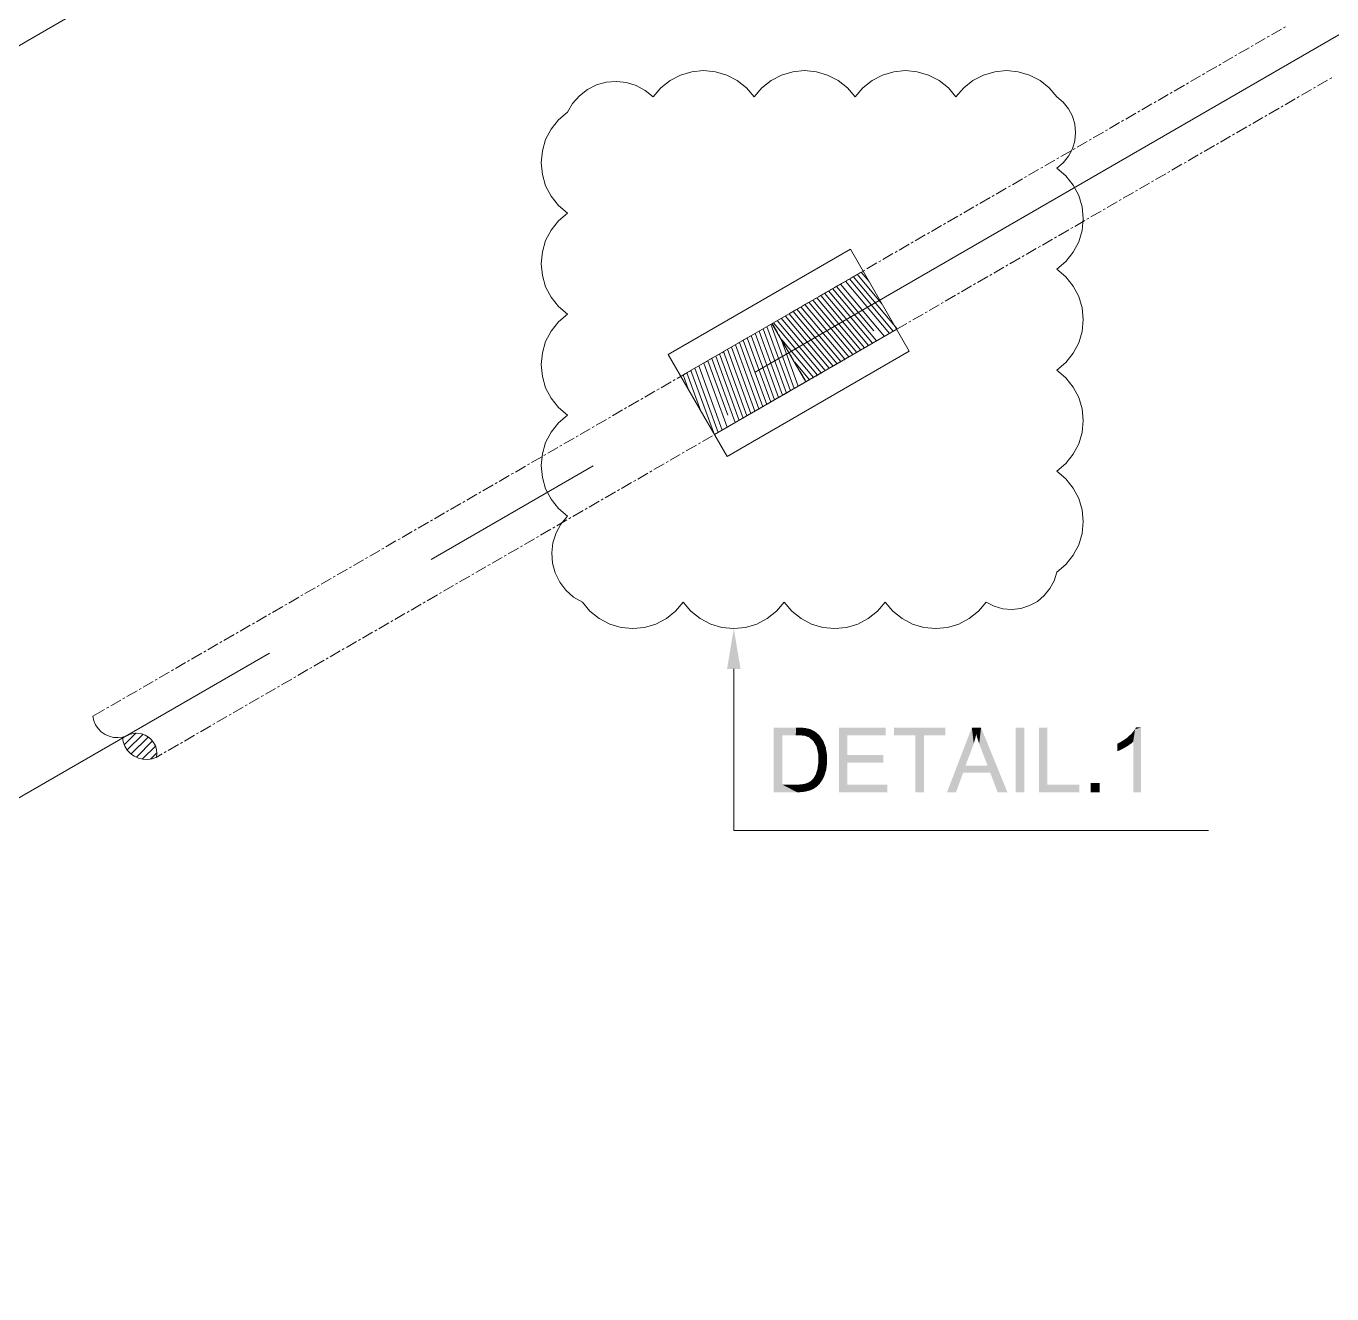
# Model space of a CAD drawing. Header units: millimetres. Extents: x 2 to 579, y 1 to 405.
# Drawn here: x 162.77 to 180.23, y 113.25 to 130.19 of the extents above; entities that cross this region are included whole.
import ezdxf

# ---------------------------------------------------------------- set-up
doc = ezdxf.new("R2010")
doc.units = ezdxf.units.MM
doc.linetypes.add('XKITLINE00', pattern=[0])
doc.layers.add('LinkedObject', color=7, linetype='Continuous', lineweight=0)

# ---------------------------------------------------------------- blocks, each defined once
blk = doc.blocks.new('*A4')
at = {"layer": 'LinkedObject'}
for color, points in [(6, [(172.319, 121.6), (172.139, 121.6), (172.229, 122.14)]), (7, [(172.763, 120.817), (172.877, 120.715), (172.763, 119.953)]), (7, [(173.058, 120.715), (172.763, 120.817), (173.06, 120.817)]), (7, [(172.877, 120.715), (172.763, 120.817), (173.058, 120.715)]), (7, [(172.763, 119.953), (172.877, 120.715), (172.877, 120.055)]), (7, [(173.06, 120.817), (173.109, 120.715), (173.058, 120.715)]), (7, [(173.11, 120.817), (173.109, 120.715), (173.06, 120.817)]), (7, [(173.11, 120.817), (173.183, 120.706), (173.109, 120.715)]), (7, [(173.187, 120.811), (173.183, 120.706), (173.11, 120.817)]), (7, [(173.214, 120.804), (173.183, 120.706), (173.187, 120.811)]), (7, [(173.214, 120.804), (173.206, 120.697), (173.183, 120.706)]), (7, [(173.206, 120.697), (173.214, 120.804), (173.238, 120.685)]), (7, [(173.314, 120.765), (173.214, 120.804), (173.251, 120.796)]), (7, [(173.34, 120.743), (173.214, 120.804), (173.314, 120.765)]), (7, [(173.292, 120.636), (173.214, 120.804), (173.34, 120.743)]), (7, [(173.238, 120.685), (173.214, 120.804), (173.292, 120.636)]), (7, [(173.34, 120.743), (173.314, 120.6), (173.292, 120.636)]), (7, [(173.374, 120.714), (173.314, 120.6), (173.34, 120.743)]), (7, [(173.425, 120.64), (173.314, 120.6), (173.374, 120.714)]), (7, [(173.749, 120.45), (173.635, 119.953), (173.635, 120.817)]), (7, [(173.749, 120.45), (173.635, 120.817), (173.749, 120.715)]), (7, [(174.26, 120.715), (173.635, 120.817), (174.26, 120.817)]), (7, [(173.749, 120.715), (173.635, 120.817), (174.26, 120.715)]), (7, [(174.373, 120.817), (174.657, 120.715), (174.373, 120.715)]), (7, [(174.771, 120.715), (174.657, 120.715), (174.373, 120.817)]), (7, [(174.771, 120.715), (174.373, 120.817), (175.057, 120.817)]), (7, [(174.657, 119.953), (174.771, 120.715), (174.771, 119.953)]), (7, [(174.657, 120.715), (174.771, 120.715), (174.657, 119.953)]), (7, [(174.771, 120.715), (175.057, 120.817), (175.057, 120.715)]), (7, [(175.412, 120.817), (175.423, 120.561), (175.08, 119.953)]), (7, [(175.423, 120.561), (175.412, 120.817), (175.438, 120.602)]), (7, [(175.438, 120.602), (175.412, 120.817), (175.461, 120.684)]), (7, [(175.461, 120.684), (175.412, 120.817), (175.47, 120.726)]), (7, [(175.535, 120.817), (175.47, 120.726), (175.412, 120.817)]), (7, [(175.47, 120.726), (175.535, 120.817), (175.48, 120.691)]), (7, [(175.48, 120.691), (175.535, 120.817), (175.511, 120.601)]), (7, [(175.511, 120.601), (175.535, 120.817), (175.531, 120.546)]), (7, [(175.531, 120.546), (175.535, 120.817), (175.622, 120.308)]), (7, [(175.622, 120.308), (175.535, 120.817), (175.657, 120.215)]), (7, [(175.657, 120.215), (175.535, 120.817), (175.887, 119.953)]), (7, [(176.112, 120.817), (175.998, 119.953), (175.998, 120.817)]), (7, [(176.112, 119.953), (175.998, 119.953), (176.112, 120.817)]), (7, [(176.423, 120.817), (176.309, 119.953), (176.309, 120.817)]), (7, [(176.423, 120.055), (176.309, 119.953), (176.423, 120.817)]), (7, [(177.501, 120.574), (177.403, 120.624), (177.48, 120.675)]), (7, [(177.513, 120.705), (177.57, 120.629), (177.48, 120.675)]), (7, [(177.48, 120.675), (177.57, 120.629), (177.501, 120.574)]), (7, [(177.57, 120.629), (177.513, 120.705), (177.547, 120.735)]), (7, [(177.594, 120.792), (177.57, 120.629), (177.547, 120.735)]), (7, [(177.57, 119.953), (177.594, 120.792), (177.676, 119.953)]), (7, [(177.57, 120.629), (177.594, 120.792), (177.57, 119.953)]), (7, [(177.676, 120.82), (177.594, 120.792), (177.608, 120.82)]), (7, [(177.676, 119.953), (177.594, 120.792), (177.676, 120.82)]), (7, [(173.314, 120.6), (173.425, 120.64), (173.336, 120.563)]), (7, [(173.336, 120.563), (173.425, 120.64), (173.442, 120.595)]), (7, [(173.442, 120.595), (173.359, 120.459), (173.336, 120.563)]), (7, [(173.459, 120.55), (173.359, 120.459), (173.442, 120.595)]), (7, [(173.476, 120.447), (173.359, 120.459), (173.459, 120.55)]), (7, [(175.08, 119.953), (175.423, 120.561), (175.328, 120.308)]), (7, [(177.403, 120.624), (177.439, 120.537), (177.358, 120.603)]), (7, [(177.358, 120.603), (177.439, 120.537), (177.358, 120.501)]), (7, [(177.358, 120.501), (177.439, 120.537), (177.383, 120.51)]), (7, [(177.439, 120.537), (177.403, 120.624), (177.47, 120.556)]), (7, [(177.47, 120.556), (177.403, 120.624), (177.501, 120.574)]), (7, [(177.501, 120.574), (177.57, 120.629), (177.551, 120.61)]), (7, [(173.359, 120.342), (173.476, 120.34), (173.347, 120.259)]), (7, [(173.347, 120.259), (173.476, 120.34), (173.453, 120.215)]), (7, [(173.476, 120.39), (173.359, 120.459), (173.476, 120.447)]), (7, [(173.359, 120.459), (173.476, 120.39), (173.359, 120.391)]), (7, [(173.476, 120.39), (173.359, 120.342), (173.359, 120.391)]), (7, [(173.476, 120.34), (173.359, 120.342), (173.476, 120.39)]), (7, [(173.453, 120.215), (173.476, 120.34), (173.465, 120.253)]), (7, [(173.749, 120.349), (173.635, 119.953), (173.749, 120.45)]), (7, [(173.749, 120.055), (173.635, 119.953), (173.749, 120.349)]), (7, [(174.228, 120.349), (173.749, 120.45), (174.228, 120.45)]), (7, [(173.749, 120.349), (173.749, 120.45), (174.228, 120.349)]), (7, [(175.296, 120.215), (175.08, 119.953), (175.328, 120.308)]), (7, [(175.328, 120.308), (175.657, 120.215), (175.296, 120.215)]), (7, [(175.622, 120.308), (175.657, 120.215), (175.328, 120.308)]), (7, [(173.394, 120.089), (173.273, 120.115), (173.293, 120.136)]), (7, [(173.293, 120.136), (173.453, 120.215), (173.394, 120.089)]), (7, [(173.325, 120.19), (173.453, 120.215), (173.293, 120.136)]), (7, [(173.336, 120.225), (173.453, 120.215), (173.325, 120.19)]), (7, [(173.453, 120.215), (173.336, 120.225), (173.347, 120.259)]), (7, [(173.394, 120.089), (173.453, 120.215), (173.412, 120.114)]), (7, [(173.412, 120.114), (173.453, 120.215), (173.442, 120.177)]), (7, [(175.08, 119.953), (175.296, 120.215), (175.201, 119.953)]), (7, [(175.657, 120.215), (175.887, 119.953), (175.757, 119.953)]), (7, [(172.877, 120.055), (173.074, 119.953), (172.763, 119.953)]), (7, [(173.061, 120.055), (173.074, 119.953), (172.877, 120.055)]), (7, [(173.061, 120.055), (173.113, 119.953), (173.074, 119.953)]), (7, [(173.104, 120.055), (173.113, 119.953), (173.061, 120.055)]), (7, [(173.213, 119.968), (173.104, 120.055), (173.171, 120.063)]), (7, [(173.183, 119.96), (173.104, 120.055), (173.213, 119.968)]), (7, [(173.113, 119.953), (173.104, 120.055), (173.183, 119.96)]), (7, [(173.195, 120.071), (173.213, 119.968), (173.171, 120.063)]), (7, [(173.219, 120.079), (173.213, 119.968), (173.195, 120.071)]), (7, [(173.213, 119.968), (173.219, 120.079), (173.243, 119.975)]), (7, [(173.316, 120.011), (173.219, 120.079), (173.258, 120.101)]), (7, [(173.294, 119.997), (173.219, 120.079), (173.316, 120.011)]), (7, [(173.243, 119.975), (173.219, 120.079), (173.294, 119.997)]), (7, [(173.273, 120.115), (173.337, 120.025), (173.258, 120.101)]), (7, [(173.258, 120.101), (173.337, 120.025), (173.316, 120.011)]), (7, [(173.376, 120.064), (173.273, 120.115), (173.394, 120.089)]), (7, [(173.337, 120.025), (173.273, 120.115), (173.376, 120.064)]), (7, [(173.635, 119.953), (173.749, 120.055), (174.28, 119.953)]), (7, [(174.28, 119.953), (173.749, 120.055), (174.28, 120.055)]), (7, [(176.309, 119.953), (176.423, 120.055), (176.848, 119.953)]), (7, [(176.848, 119.953), (176.423, 120.055), (176.848, 120.055)]), (7, [(177.122, 120.074), (177.001, 119.953), (177.001, 120.074)]), (7, [(177.122, 119.953), (177.001, 119.953), (177.122, 120.074)])]:
    blk.add_hatch(color=color, dxfattribs=at).paths.add_polyline_path(points, flags=17)
at = {"layer": 'LinkedObject', "color": 6, "linetype": 'XKITLINE00', "lineweight": 0}
for p, q in [((141.695, 117.81), (183.089, 141.734)), ((172.513, 125.566), (187.334, 134.132)), ((168.184, 123.064), (170.348, 124.315)), ((151.198, 113.247), (166.019, 121.813)), ((172.229, 121.6), (172.229, 119.443)), ((172.229, 119.443), (178.576, 119.443))]:
    blk.add_line(p, q, dxfattribs=at)
at = {"layer": 'LinkedObject', "color": 9, "linetype": 'XKITLINE00', "lineweight": 0}
for p, q in [((179.417, 130.076), (179.552, 130.154)), ((179.579, 130.17), (179.606, 130.186)), ((179.146, 129.92), (179.173, 129.935)), ((179.2, 129.951), (179.336, 130.029)), ((179.363, 130.045), (179.39, 130.06)), ((178.768, 129.701), (178.903, 129.779)), ((178.93, 129.795), (178.957, 129.81)), ((178.984, 129.826), (179.119, 129.904)), ((178.497, 129.544), (178.524, 129.56)), ((178.551, 129.576), (178.686, 129.654)), ((178.713, 129.669), (178.741, 129.685)), ((178.118, 129.325), (178.254, 129.404)), ((178.281, 129.419), (178.308, 129.435)), ((178.335, 129.451), (178.47, 129.529)), ((180.035, 129.394), (180.17, 129.472)), ((180.197, 129.487), (180.224, 129.503)), ((177.902, 129.2), (178.037, 129.279)), ((178.064, 129.294), (178.091, 129.31)), ((179.602, 129.143), (179.737, 129.222)), ((179.764, 129.237), (179.791, 129.253)), ((179.818, 129.269), (179.954, 129.347)), ((179.981, 129.362), (180.008, 129.378)), ((177.631, 129.044), (177.658, 129.06)), ((177.685, 129.075), (177.821, 129.153)), ((177.848, 129.169), (177.875, 129.185)), ((179.385, 129.018), (179.521, 129.097)), ((179.548, 129.112), (179.575, 129.128)), ((177.252, 128.825), (177.388, 128.903)), ((177.415, 128.919), (177.442, 128.935)), ((177.469, 128.95), (177.604, 129.028)), ((179.115, 128.862), (179.142, 128.878)), ((179.169, 128.893), (179.304, 128.971)), ((179.331, 128.987), (179.358, 129.003)), ((176.982, 128.669), (177.009, 128.684)), ((177.036, 128.7), (177.171, 128.778)), ((177.198, 128.794), (177.225, 128.809)), ((178.736, 128.643), (178.871, 128.721)), ((178.898, 128.737), (178.925, 128.753)), ((178.953, 128.768), (179.088, 128.846)), ((176.603, 128.45), (176.738, 128.528)), ((176.765, 128.544), (176.792, 128.559)), ((176.82, 128.575), (176.955, 128.653)), ((178.52, 128.518), (178.655, 128.596)), ((178.682, 128.612), (178.709, 128.627)), ((176.387, 128.325), (176.522, 128.403)), ((176.549, 128.418), (176.576, 128.434)), ((178.087, 128.268), (178.222, 128.346)), ((178.249, 128.362), (178.276, 128.377)), ((178.303, 128.393), (178.438, 128.471)), ((178.466, 128.487), (178.493, 128.502)), ((176.116, 128.168), (176.143, 128.184)), ((176.17, 128.2), (176.305, 128.278)), ((176.333, 128.293), (176.36, 128.309)), ((177.87, 128.143), (178.006, 128.221)), ((178.033, 128.236), (178.06, 128.252)), ((175.737, 127.949), (175.873, 128.028)), ((175.9, 128.043), (175.927, 128.059)), ((175.954, 128.074), (176.089, 128.153)), ((177.6, 127.986), (177.627, 128.002)), ((177.654, 128.018), (177.789, 128.096)), ((177.816, 128.111), (177.843, 128.127)), ((175.521, 127.824), (175.656, 127.902)), ((175.683, 127.918), (175.71, 127.934)), ((177.221, 127.767), (177.356, 127.846)), ((177.383, 127.861), (177.41, 127.877)), ((177.437, 127.892), (177.573, 127.971)), ((175.088, 127.574), (175.223, 127.652)), ((175.25, 127.668), (175.277, 127.684)), ((175.304, 127.699), (175.44, 127.777)), ((175.467, 127.793), (175.494, 127.809)), ((177.005, 127.642), (177.14, 127.72)), ((177.167, 127.736), (177.194, 127.752)), ((174.872, 127.449), (175.007, 127.527)), ((175.034, 127.543), (175.061, 127.558)), ((176.572, 127.392), (176.707, 127.47)), ((176.734, 127.486), (176.761, 127.502)), ((176.788, 127.517), (176.923, 127.595)), ((176.95, 127.611), (176.977, 127.627)), ((174.601, 127.293), (174.628, 127.308)), ((174.655, 127.324), (174.79, 127.402)), ((174.817, 127.418), (174.844, 127.433)), ((176.355, 127.267), (176.49, 127.345)), ((176.517, 127.361), (176.545, 127.376)), ((174.222, 127.074), (174.357, 127.152)), ((174.385, 127.168), (174.412, 127.183)), ((174.439, 127.199), (174.574, 127.277)), ((176.085, 127.111), (176.112, 127.126)), ((176.139, 127.142), (176.274, 127.22)), ((176.301, 127.236), (176.328, 127.251)), ((174.006, 126.949), (174.141, 127.027)), ((174.168, 127.042), (174.195, 127.058)), ((175.706, 126.892), (175.841, 126.97)), ((175.868, 126.985), (175.895, 127.001)), ((175.922, 127.017), (176.058, 127.095)), ((173.573, 126.698), (173.708, 126.777)), ((173.735, 126.792), (173.762, 126.808)), ((173.789, 126.823), (173.925, 126.902)), ((173.952, 126.917), (173.979, 126.933)), ((175.489, 126.767), (175.625, 126.845)), ((175.652, 126.86), (175.679, 126.876)), ((173.356, 126.573), (173.492, 126.651)), ((173.519, 126.667), (173.546, 126.683)), ((175.056, 126.516), (175.192, 126.595)), ((175.219, 126.61), (175.246, 126.626)), ((175.273, 126.641), (175.408, 126.72)), ((175.435, 126.735), (175.462, 126.751)), ((173.086, 126.417), (173.113, 126.433)), ((173.14, 126.448), (173.275, 126.526)), ((173.302, 126.542), (173.329, 126.558)), ((174.84, 126.391), (174.975, 126.469)), ((175.002, 126.485), (175.029, 126.501)), ((172.983, 126.357), (173.059, 126.401)), ((174.569, 126.235), (174.597, 126.251)), ((174.624, 126.266), (174.759, 126.344)), ((174.786, 126.36), (174.813, 126.376)), ((172.338, 125.985), (172.496, 126.076)), ((172.815, 126.096), (172.744, 126.219)), ((172.846, 126.042), (172.831, 126.069)), ((174.191, 126.016), (174.326, 126.094)), ((174.353, 126.11), (174.38, 126.125)), ((174.407, 126.141), (174.542, 126.219)), ((172.122, 125.86), (172.257, 125.938)), ((172.284, 125.954), (172.311, 125.969)), ((172.94, 125.88), (172.862, 126.015)), ((173.974, 125.891), (174.11, 125.969)), ((174.137, 125.985), (174.164, 126)), ((171.851, 125.703), (171.878, 125.719)), ((171.905, 125.735), (172.041, 125.813)), ((172.068, 125.828), (172.095, 125.844)), ((172.971, 125.826), (172.956, 125.853)), ((173.065, 125.663), (172.987, 125.799)), ((173.541, 125.641), (173.677, 125.719)), ((173.704, 125.734), (173.731, 125.75)), ((173.758, 125.766), (173.893, 125.844)), ((173.92, 125.86), (173.947, 125.875)), ((171.472, 125.484), (171.608, 125.563)), ((171.635, 125.578), (171.662, 125.594)), ((171.689, 125.61), (171.824, 125.688)), ((173.096, 125.609), (173.081, 125.636)), ((173.183, 125.459), (173.112, 125.582)), ((173.325, 125.516), (173.46, 125.594)), ((173.487, 125.609), (173.514, 125.625)), ((171.256, 125.359), (171.391, 125.438)), ((171.418, 125.453), (171.445, 125.469)), ((173.054, 125.359), (173.081, 125.375)), ((173.108, 125.39), (173.244, 125.469)), ((173.271, 125.484), (173.298, 125.5)), ((170.985, 125.203), (171.013, 125.219)), ((171.04, 125.234), (171.175, 125.312)), ((171.202, 125.328), (171.229, 125.344)), ((172.676, 125.14), (172.811, 125.218)), ((172.838, 125.234), (172.865, 125.25)), ((172.892, 125.265), (173.027, 125.344)), ((170.607, 124.984), (170.742, 125.062)), ((170.769, 125.078), (170.796, 125.094)), ((170.823, 125.109), (170.958, 125.187)), ((172.459, 125.015), (172.594, 125.093)), ((172.621, 125.109), (172.648, 125.125)), ((170.336, 124.828), (170.363, 124.843)), ((170.39, 124.859), (170.526, 124.937)), ((170.553, 124.953), (170.58, 124.968)), ((172.026, 124.765), (172.161, 124.843)), ((172.189, 124.859), (172.216, 124.874)), ((172.243, 124.89), (172.378, 124.968)), ((172.405, 124.984), (172.432, 125)), ((169.957, 124.609), (170.093, 124.687)), ((170.12, 124.703), (170.147, 124.718)), ((170.174, 124.734), (170.309, 124.812)), ((171.81, 124.64), (171.945, 124.718)), ((171.972, 124.734), (171.999, 124.749)), ((169.741, 124.484), (169.876, 124.562)), ((169.903, 124.578), (169.93, 124.593)), ((171.539, 124.484), (171.566, 124.499)), ((171.593, 124.515), (171.729, 124.593)), ((171.756, 124.609), (171.783, 124.624)), ((169.47, 124.327), (169.497, 124.343)), ((169.524, 124.359), (169.66, 124.437)), ((169.687, 124.452), (169.714, 124.468)), ((171.16, 124.265), (171.296, 124.343)), ((171.323, 124.358), (171.35, 124.374)), ((171.377, 124.39), (171.512, 124.468)), ((169.092, 124.108), (169.227, 124.187)), ((169.254, 124.202), (169.281, 124.218)), ((169.308, 124.233), (169.443, 124.312)), ((170.944, 124.139), (171.079, 124.218)), ((171.106, 124.233), (171.133, 124.249)), ((168.875, 123.983), (169.01, 124.061)), ((169.037, 124.077), (169.065, 124.093)), ((170.673, 123.983), (170.7, 123.999)), ((170.727, 124.014), (170.863, 124.093)), ((170.89, 124.108), (170.917, 124.124)), ((168.442, 123.733), (168.577, 123.811)), ((168.605, 123.827), (168.632, 123.843)), ((168.659, 123.858), (168.794, 123.936)), ((168.821, 123.952), (168.848, 123.968)), ((170.295, 123.764), (170.43, 123.842)), ((170.457, 123.858), (170.484, 123.874)), ((170.511, 123.889), (170.646, 123.967)), ((168.226, 123.608), (168.361, 123.686)), ((168.388, 123.702), (168.415, 123.717)), ((170.024, 123.608), (170.051, 123.623)), ((170.078, 123.639), (170.213, 123.717)), ((170.24, 123.733), (170.268, 123.749)), ((167.955, 123.452), (167.982, 123.467)), ((168.009, 123.483), (168.145, 123.561)), ((168.172, 123.577), (168.199, 123.592)), ((169.645, 123.389), (169.781, 123.467)), ((169.808, 123.483), (169.835, 123.498)), ((169.862, 123.514), (169.997, 123.592)), ((167.576, 123.233), (167.712, 123.311)), ((167.739, 123.327), (167.766, 123.342)), ((167.793, 123.358), (167.928, 123.436)), ((169.429, 123.264), (169.564, 123.342)), ((169.591, 123.358), (169.618, 123.373)), ((167.36, 123.108), (167.495, 123.186)), ((167.522, 123.201), (167.549, 123.217)), ((169.158, 123.107), (169.185, 123.123)), ((169.212, 123.139), (169.348, 123.217)), ((169.375, 123.233), (169.402, 123.248)), ((166.927, 122.857), (167.062, 122.936)), ((167.089, 122.951), (167.116, 122.967)), ((167.144, 122.982), (167.279, 123.061)), ((167.306, 123.076), (167.333, 123.092)), ((168.779, 122.888), (168.915, 122.967)), ((168.942, 122.982), (168.969, 122.998)), ((168.996, 123.014), (169.131, 123.092)), ((166.711, 122.732), (166.846, 122.81)), ((166.873, 122.826), (166.9, 122.842)), ((168.509, 122.732), (168.536, 122.748)), ((168.563, 122.763), (168.698, 122.842)), ((168.725, 122.857), (168.752, 122.873)), ((166.44, 122.576), (166.467, 122.592)), ((166.494, 122.607), (166.629, 122.685)), ((166.657, 122.701), (166.684, 122.717)), ((168.13, 122.513), (168.265, 122.591)), ((168.292, 122.607), (168.319, 122.623)), ((168.347, 122.638), (168.482, 122.716)), ((166.061, 122.357), (166.197, 122.435)), ((166.224, 122.451), (166.251, 122.466)), ((166.278, 122.482), (166.413, 122.56)), ((167.914, 122.388), (168.049, 122.466)), ((168.076, 122.482), (168.103, 122.498)), ((165.845, 122.232), (165.98, 122.31)), ((166.007, 122.326), (166.034, 122.341)), ((167.643, 122.232), (167.67, 122.247)), ((167.697, 122.263), (167.832, 122.341)), ((167.86, 122.357), (167.887, 122.372)), ((165.412, 121.982), (165.547, 122.06)), ((165.574, 122.076), (165.601, 122.091)), ((165.628, 122.107), (165.764, 122.185)), ((165.791, 122.201), (165.818, 122.216)), ((167.264, 122.013), (167.4, 122.091)), ((167.427, 122.107), (167.454, 122.122)), ((167.481, 122.138), (167.616, 122.216)), ((165.195, 121.857), (165.331, 121.935)), ((165.358, 121.95), (165.385, 121.966)), ((167.048, 121.888), (167.183, 121.966)), ((167.21, 121.982), (167.237, 121.997)), ((164.925, 121.7), (164.952, 121.716)), ((164.979, 121.731), (165.114, 121.81)), ((165.141, 121.825), (165.168, 121.841)), ((166.615, 121.637), (166.75, 121.716)), ((166.777, 121.731), (166.804, 121.747)), ((166.831, 121.763), (166.967, 121.841)), ((166.994, 121.856), (167.021, 121.872)), ((164.546, 121.481), (164.681, 121.559)), ((164.708, 121.575), (164.736, 121.591)), ((164.763, 121.606), (164.898, 121.685)), ((166.399, 121.512), (166.534, 121.591)), ((166.561, 121.606), (166.588, 121.622)), ((164.33, 121.356), (164.465, 121.434)), ((164.492, 121.45), (164.519, 121.466)), ((166.128, 121.356), (166.155, 121.372)), ((166.182, 121.387), (166.317, 121.465)), ((166.344, 121.481), (166.371, 121.497)), ((163.897, 121.106), (164.032, 121.184)), ((164.059, 121.2), (164.086, 121.215)), ((164.113, 121.231), (164.249, 121.309)), ((164.276, 121.325), (164.303, 121.341)), ((165.749, 121.137), (165.884, 121.215)), ((165.911, 121.231), (165.939, 121.247)), ((165.966, 121.262), (166.101, 121.34)), ((163.658, 120.968), (163.816, 121.059)), ((163.843, 121.075), (163.87, 121.09)), ((165.533, 121.012), (165.668, 121.09)), ((165.695, 121.106), (165.722, 121.121)), ((165.1, 120.762), (165.235, 120.84)), ((165.262, 120.856), (165.289, 120.871)), ((165.316, 120.887), (165.452, 120.965)), ((165.479, 120.981), (165.506, 120.996)), ((164.883, 120.637), (165.019, 120.715)), ((165.046, 120.731), (165.073, 120.746)), ((164.613, 120.48), (164.64, 120.496)), ((164.667, 120.512), (164.802, 120.59)), ((164.829, 120.605), (164.856, 120.621)), ((164.507, 120.419), (164.586, 120.465))]:
    blk.add_line(p, q, dxfattribs=at)
at = {"layer": 'LinkedObject', "color": 2, "linetype": 'XKITLINE00', "lineweight": 0}
for p, q in [((171.668, 129.584), (171.517, 129.539)), ((171.825, 129.599), (171.668, 129.584)), ((171.983, 129.584), (171.825, 129.599)), ((172.134, 129.539), (171.983, 129.584)), ((173.018, 129.584), (172.867, 129.539)), ((173.175, 129.599), (173.018, 129.584)), ((173.333, 129.584), (173.175, 129.599)), ((173.484, 129.539), (173.333, 129.584)), ((174.368, 129.584), (174.217, 129.539)), ((174.525, 129.599), (174.368, 129.584)), ((174.683, 129.584), (174.525, 129.599)), ((174.834, 129.539), (174.683, 129.584)), ((175.718, 129.584), (175.567, 129.539)), ((175.875, 129.599), (175.718, 129.584)), ((176.033, 129.584), (175.875, 129.599)), ((176.184, 129.539), (176.033, 129.584)), ((170.393, 129.407), (170.272, 129.346)), ((170.524, 129.443), (170.393, 129.407)), ((170.66, 129.454), (170.524, 129.443)), ((170.795, 129.439), (170.66, 129.454)), ((170.925, 129.399), (170.795, 129.439)), ((171.045, 129.334), (170.925, 129.399)), ((171.377, 129.466), (171.253, 129.368)), ((171.517, 129.539), (171.377, 129.466)), ((172.274, 129.466), (172.134, 129.539)), ((172.398, 129.368), (172.274, 129.466)), ((172.727, 129.466), (172.603, 129.368)), ((172.867, 129.539), (172.727, 129.466)), ((173.624, 129.466), (173.484, 129.539)), ((173.748, 129.368), (173.624, 129.466)), ((174.077, 129.466), (173.953, 129.368)), ((174.217, 129.539), (174.077, 129.466)), ((174.974, 129.466), (174.834, 129.539)), ((175.098, 129.368), (174.974, 129.466)), ((175.427, 129.466), (175.303, 129.368)), ((175.567, 129.539), (175.427, 129.466)), ((176.324, 129.466), (176.184, 129.539)), ((176.448, 129.368), (176.324, 129.466)), ((170.164, 129.263), (170.074, 129.16)), ((170.272, 129.346), (170.164, 129.263)), ((171.15, 129.247), (171.045, 129.334)), ((171.253, 129.368), (171.15, 129.247)), ((171.15, 129.247), (171.15, 129.247)), ((172.5, 129.247), (172.398, 129.368)), ((172.603, 129.368), (172.5, 129.247)), ((172.5, 129.247), (172.5, 129.247)), ((173.85, 129.247), (173.748, 129.368)), ((173.953, 129.368), (173.85, 129.247)), ((173.85, 129.247), (173.85, 129.247)), ((175.2, 129.247), (175.098, 129.368)), ((175.303, 129.368), (175.2, 129.247)), ((175.2, 129.247), (175.2, 129.247)), ((176.55, 129.247), (176.448, 129.368)), ((176.635, 129.175), (176.55, 129.247)), ((170.005, 129.043), (169.885, 128.94)), ((170.074, 129.16), (170.005, 129.043)), ((170.005, 129.043), (170.005, 129.043)), ((176.705, 129.088), (176.635, 129.175)), ((176.756, 128.989), (176.705, 129.088)), ((169.885, 128.94), (169.786, 128.817)), ((176.788, 128.882), (176.756, 128.989)), ((176.798, 128.771), (176.788, 128.882)), ((169.786, 128.817), (169.713, 128.677)), ((176.788, 128.66), (176.798, 128.771)), ((169.669, 128.525), (169.653, 128.368)), ((169.713, 128.677), (169.669, 128.525)), ((176.705, 128.454), (176.756, 128.553)), ((176.756, 128.553), (176.788, 128.66)), ((169.653, 128.368), (169.669, 128.211)), ((176.55, 128.295), (176.635, 128.367)), ((176.635, 128.367), (176.705, 128.454)), ((169.669, 128.211), (169.713, 128.059)), ((176.67, 128.192), (176.55, 128.295)), ((176.55, 128.295), (176.55, 128.295)), ((176.769, 128.069), (176.67, 128.192)), ((169.713, 128.059), (169.786, 127.919)), ((176.842, 127.928), (176.769, 128.069)), ((169.786, 127.919), (169.885, 127.796)), ((176.887, 127.777), (176.842, 127.928)), ((169.885, 127.796), (170.005, 127.693)), ((170.005, 127.693), (169.885, 127.59)), ((170.005, 127.693), (170.005, 127.693)), ((176.902, 127.62), (176.887, 127.777)), ((169.786, 127.467), (169.713, 127.327)), ((169.885, 127.59), (169.786, 127.467)), ((176.842, 127.311), (176.887, 127.463)), ((176.887, 127.463), (176.902, 127.62)), ((169.713, 127.327), (169.669, 127.175)), ((176.769, 127.171), (176.842, 127.311)), ((169.669, 127.175), (169.653, 127.018)), ((176.67, 127.047), (176.769, 127.171)), ((169.653, 127.018), (169.669, 126.861)), ((176.55, 126.945), (176.67, 127.047)), ((176.67, 126.842), (176.55, 126.945)), ((176.55, 126.945), (176.55, 126.945)), ((169.669, 126.861), (169.713, 126.709)), ((176.769, 126.719), (176.67, 126.842)), ((169.713, 126.709), (169.786, 126.569)), ((176.842, 126.578), (176.769, 126.719)), ((169.786, 126.569), (169.885, 126.446)), ((169.885, 126.446), (170.005, 126.343)), ((176.887, 126.427), (176.842, 126.578)), ((176.902, 126.27), (176.887, 126.427)), ((169.885, 126.24), (169.786, 126.117)), ((170.005, 126.343), (169.885, 126.24)), ((170.005, 126.343), (170.005, 126.343)), ((176.887, 126.113), (176.902, 126.27)), ((169.786, 126.117), (169.713, 125.977)), ((176.842, 125.961), (176.887, 126.113)), ((169.713, 125.977), (169.669, 125.825)), ((176.769, 125.821), (176.842, 125.961)), ((169.669, 125.825), (169.653, 125.668)), ((176.67, 125.697), (176.769, 125.821)), ((169.653, 125.668), (169.669, 125.511)), ((176.55, 125.595), (176.67, 125.697)), ((176.67, 125.492), (176.55, 125.595)), ((176.55, 125.595), (176.55, 125.595)), ((169.669, 125.511), (169.713, 125.359)), ((176.769, 125.369), (176.67, 125.492)), ((176.842, 125.228), (176.769, 125.369)), ((169.713, 125.359), (169.786, 125.219)), ((169.786, 125.219), (169.885, 125.096)), ((176.887, 125.077), (176.842, 125.228)), ((169.885, 125.096), (170.005, 124.993)), ((176.902, 124.92), (176.887, 125.077)), ((169.885, 124.89), (169.786, 124.767)), ((170.005, 124.993), (169.885, 124.89)), ((170.005, 124.993), (170.005, 124.993)), ((176.887, 124.763), (176.902, 124.92)), ((169.786, 124.767), (169.713, 124.627)), ((176.842, 124.611), (176.887, 124.763)), ((169.713, 124.627), (169.669, 124.475)), ((176.769, 124.471), (176.842, 124.611)), ((169.669, 124.475), (169.653, 124.318)), ((169.653, 124.318), (169.669, 124.161)), ((176.55, 124.245), (176.67, 124.347)), ((176.67, 124.347), (176.769, 124.471)), ((169.669, 124.161), (169.713, 124.009)), ((176.67, 124.142), (176.55, 124.245)), ((176.55, 124.245), (176.55, 124.245)), ((169.713, 124.009), (169.786, 123.869)), ((176.769, 124.019), (176.67, 124.142)), ((176.842, 123.878), (176.769, 124.019)), ((169.786, 123.869), (169.885, 123.746)), ((176.887, 123.727), (176.842, 123.878)), ((169.885, 123.746), (170.005, 123.643)), ((170.005, 123.643), (169.918, 123.538)), ((170.005, 123.643), (170.005, 123.643)), ((176.902, 123.57), (176.887, 123.727)), ((169.918, 123.538), (169.852, 123.418)), ((176.887, 123.413), (176.902, 123.57)), ((169.81, 123.288), (169.794, 123.152)), ((169.852, 123.418), (169.81, 123.288)), ((176.842, 123.261), (176.887, 123.413)), ((169.794, 123.152), (169.805, 123.016)), ((176.67, 122.997), (176.769, 123.121)), ((176.769, 123.121), (176.842, 123.261)), ((169.805, 123.016), (169.841, 122.884)), ((176.55, 122.895), (176.67, 122.997)), ((169.841, 122.884), (169.901, 122.761)), ((169.901, 122.761), (169.984, 122.652)), ((176.457, 122.674), (176.514, 122.78)), ((176.514, 122.78), (176.55, 122.895)), ((176.55, 122.895), (176.55, 122.895)), ((169.984, 122.652), (170.086, 122.561)), ((176.288, 122.504), (176.38, 122.581)), ((176.38, 122.581), (176.457, 122.674)), ((170.086, 122.561), (170.204, 122.492)), ((170.204, 122.492), (170.204, 122.492)), ((170.204, 122.492), (170.306, 122.372)), ((171.451, 122.372), (171.554, 122.492)), ((171.554, 122.492), (171.554, 122.492)), ((171.554, 122.492), (171.656, 122.372)), ((172.801, 122.372), (172.904, 122.492)), ((172.904, 122.492), (172.904, 122.492)), ((172.904, 122.492), (173.006, 122.372)), ((174.151, 122.372), (174.254, 122.492)), ((174.254, 122.492), (174.254, 122.492)), ((174.254, 122.492), (174.356, 122.372)), ((175.501, 122.372), (175.604, 122.492)), ((175.604, 122.492), (175.604, 122.492)), ((175.604, 122.492), (175.711, 122.438)), ((175.711, 122.438), (175.827, 122.406)), ((175.827, 122.406), (175.947, 122.397)), ((175.947, 122.397), (176.067, 122.41)), ((176.067, 122.41), (176.182, 122.447)), ((176.182, 122.447), (176.288, 122.504)), ((170.306, 122.372), (170.43, 122.273)), ((170.43, 122.273), (170.57, 122.2)), ((171.187, 122.2), (171.327, 122.273)), ((171.327, 122.273), (171.451, 122.372)), ((171.656, 122.372), (171.78, 122.273)), ((171.78, 122.273), (171.92, 122.2)), ((172.537, 122.2), (172.677, 122.273)), ((172.677, 122.273), (172.801, 122.372)), ((173.006, 122.372), (173.13, 122.273)), ((173.13, 122.273), (173.27, 122.2)), ((173.887, 122.2), (174.027, 122.273)), ((174.027, 122.273), (174.151, 122.372)), ((174.356, 122.372), (174.48, 122.273)), ((174.48, 122.273), (174.62, 122.2)), ((175.237, 122.2), (175.377, 122.273)), ((175.377, 122.273), (175.501, 122.372)), ((170.57, 122.2), (170.721, 122.155)), ((170.721, 122.155), (170.879, 122.14)), ((170.879, 122.14), (171.036, 122.155)), ((171.036, 122.155), (171.187, 122.2)), ((171.92, 122.2), (172.071, 122.155)), ((172.071, 122.155), (172.229, 122.14)), ((172.229, 122.14), (172.386, 122.155)), ((172.386, 122.155), (172.537, 122.2)), ((173.27, 122.2), (173.421, 122.155)), ((173.421, 122.155), (173.579, 122.14)), ((173.579, 122.14), (173.736, 122.155)), ((173.736, 122.155), (173.887, 122.2)), ((174.62, 122.2), (174.771, 122.155)), ((174.771, 122.155), (174.929, 122.14)), ((174.929, 122.14), (175.086, 122.155)), ((175.086, 122.155), (175.237, 122.2))]:
    blk.add_line(p, q, dxfattribs=at)
at = {"layer": 'LinkedObject', "color": 4, "linetype": 'XKITLINE00', "lineweight": 0}
for p, q in [((171.353, 125.805), (173.788, 127.213)), ((174.576, 125.849), (173.788, 127.213)), ((173.957, 126.92), (171.522, 125.513)), ((174.407, 126.141), (171.972, 124.734)), ((172.739, 126.217), (173.19, 125.437)), ((172.141, 124.441), (171.353, 125.805)), ((172.141, 124.441), (174.576, 125.849))]:
    blk.add_line(p, q, dxfattribs=at)
at = {"layer": 'LinkedObject', "color": 1, "linetype": 'XKITLINE00', "lineweight": 0}
for p, q in [((173.721, 126.784), (174.309, 126.084)), ((173.774, 126.815), (174.362, 126.115)), ((173.827, 126.845), (174.415, 126.145)), ((173.88, 126.876), (174.21, 126.482)), ((173.932, 126.906), (174.038, 126.781)), ((173.391, 126.593), (173.978, 125.893)), ((173.443, 126.623), (174.031, 125.924)), ((173.496, 126.654), (174.084, 125.954)), ((173.549, 126.684), (174.136, 125.985)), ((173.549, 126.684), (174.136, 125.985)), ((173.601, 126.715), (174.1, 126.121)), ((173.654, 126.745), (174.242, 126.046)), ((173.127, 126.441), (173.715, 125.741)), ((173.18, 126.471), (173.767, 125.771)), ((173.232, 126.502), (173.82, 125.802)), ((173.285, 126.532), (173.873, 125.832)), ((173.338, 126.563), (173.926, 125.863)), ((172.811, 126.258), (173.398, 125.558)), ((172.863, 126.288), (173.451, 125.589)), ((172.916, 126.319), (173.504, 125.619)), ((172.969, 126.349), (173.557, 125.649)), ((173.021, 126.38), (173.609, 125.68)), ((173.074, 126.41), (173.662, 125.71)), ((172.514, 126.087), (172.827, 125.228)), ((172.567, 126.117), (172.88, 125.258)), ((172.62, 126.148), (172.933, 125.289)), ((172.672, 126.178), (172.985, 125.319)), ((172.725, 126.208), (173.038, 125.35)), ((172.758, 126.227), (173.346, 125.528)), ((172.198, 125.904), (172.511, 125.045)), ((172.251, 125.934), (172.564, 125.076)), ((172.303, 125.965), (172.616, 125.106)), ((172.356, 125.995), (172.669, 125.137)), ((172.409, 126.026), (172.722, 125.167)), ((172.462, 126.056), (172.775, 125.197)), ((172.866, 125.997), (173.091, 125.38)), ((172.871, 126), (173.293, 125.497)), ((171.882, 125.721), (172.147, 124.992)), ((171.934, 125.751), (172.247, 124.893)), ((171.934, 125.751), (172.247, 124.893)), ((171.987, 125.782), (172.3, 124.923)), ((172.04, 125.812), (172.353, 124.954)), ((172.093, 125.843), (172.405, 124.984)), ((172.145, 125.873), (172.458, 125.015)), ((171.603, 125.56), (171.79, 125.048)), ((171.656, 125.591), (171.969, 124.732)), ((171.709, 125.621), (172.022, 124.762)), ((171.762, 125.652), (172.075, 124.793)), ((171.829, 125.69), (172.142, 124.832)), ((173.043, 125.701), (173.24, 125.467)), ((171.551, 125.53), (171.617, 125.347)), ((164.237, 120.745), (164.078, 120.585)), ((164.33, 120.729), (164.119, 120.518)), ((164.401, 120.692), (164.173, 120.464)), ((164.455, 120.638), (164.24, 120.422)), ((164.494, 120.568), (164.323, 120.397)), ((164.51, 120.476), (164.43, 120.396))]:
    blk.add_line(p, q, dxfattribs=at)
at = {"layer": 'LinkedObject', "color": 3, "linetype": 'XKITLINE00', "lineweight": 0}
for p, q in [((163.658, 120.968), (163.672, 120.909)), ((163.672, 120.909), (163.696, 120.854)), ((163.696, 120.854), (163.729, 120.804)), ((163.729, 120.804), (163.771, 120.761)), ((163.771, 120.761), (163.821, 120.726)), ((163.821, 120.726), (163.875, 120.701)), ((163.875, 120.701), (163.934, 120.686)), ((163.934, 120.686), (163.994, 120.682)), ((163.994, 120.682), (164.054, 120.689)), ((164.053, 120.689), (164.064, 120.628)), ((164.054, 120.689), (164.111, 120.706)), ((164.158, 120.727), (164.111, 120.706)), ((164.208, 120.738), (164.158, 120.727)), ((164.259, 120.74), (164.208, 120.738)), ((164.309, 120.733), (164.259, 120.74)), ((164.357, 120.716), (164.309, 120.733)), ((164.401, 120.69), (164.357, 120.716)), ((164.44, 120.657), (164.401, 120.69)), ((164.471, 120.616), (164.44, 120.657)), ((164.064, 120.628), (164.086, 120.57)), ((164.086, 120.57), (164.119, 120.517)), ((164.119, 120.517), (164.161, 120.472)), ((164.495, 120.571), (164.471, 120.616)), ((164.509, 120.522), (164.495, 120.571)), ((164.514, 120.472), (164.509, 120.522)), ((164.161, 120.472), (164.212, 120.435)), ((164.212, 120.435), (164.268, 120.409)), ((164.268, 120.409), (164.328, 120.395)), ((164.328, 120.395), (164.39, 120.391)), ((164.39, 120.391), (164.451, 120.4)), ((164.451, 120.4), (164.51, 120.421)), ((164.51, 120.421), (164.514, 120.472))]:
    blk.add_line(p, q, dxfattribs=at)

msp = doc.modelspace()

# ---------------------------------------------------------------- block references
at = {"lineweight": 0}
msp.add_blockref('*A4', (0, 0), dxfattribs=at)

doc.saveas('drawing.dxf')
